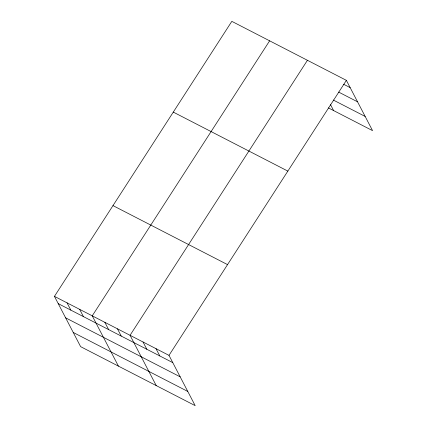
<?xml version="1.0" encoding="UTF-8"?>
<svg xmlns="http://www.w3.org/2000/svg" width="427" height="427" viewBox="0 0 427 427"><rect width="100%" height="100%" fill="white"/><g stroke="black" fill="none" stroke-linecap="round" stroke-linejoin="round"><path stroke-width="0.64" d="M54.448 296.365L169.001 355.371L195.176 405.65L80.623 346.644L54.448 296.365L231.824 21.35L346.377 80.356L372.552 130.635L328.448 107.919M269.629 40.821L92.248 315.836L118.423 366.115M307.429 60.292L130.054 335.307L156.229 385.586M169.001 355.371L346.377 80.356M343.671 84.279L350.161 87.62M338.664 92.088L357.548 101.818M333.295 100.03L365.165 116.443M173.287 112.104L287.846 171.11M112.979 205.611L227.538 264.612M58.232 303.634L172.786 362.635M65.619 317.827L180.173 376.833M73.23 332.452L187.789 391.458M330.525 104.658L333.604 110.577M156.02 348.683L159.799 355.947M143.034 341.995L146.819 349.265M117.452 328.817L121.236 336.086M104.85 322.326L108.634 329.596M79.652 309.345L83.43 316.615M67.05 302.855L70.834 310.125"/></g></svg>
